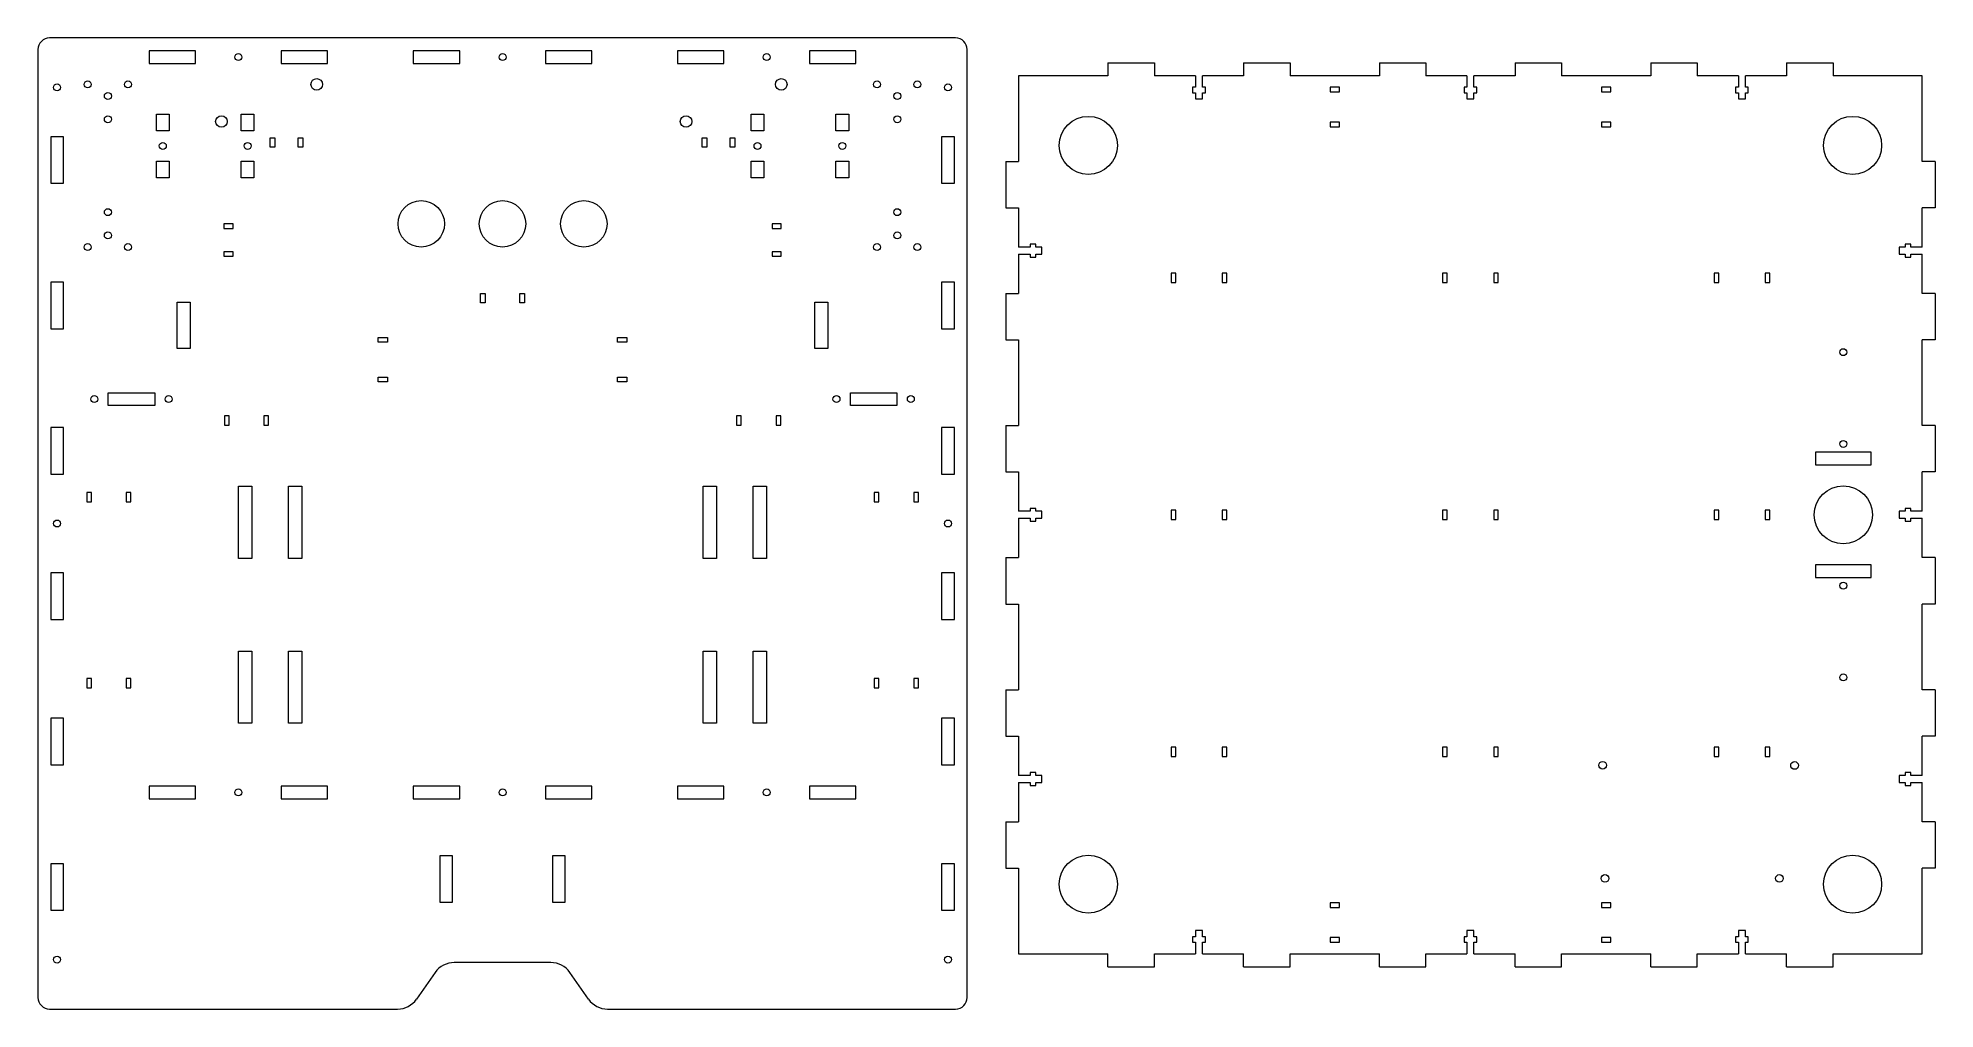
# Model space of a CAD drawing. Header units: millimetres. Extents: x 21 to 837, y 162 to 580.
import ezdxf

# ---------------------------------------------------------------- set-up
doc = ezdxf.new("R2010")
doc.units = ezdxf.units.MM

msp = doc.modelspace()

# ---------------------------------------------------------------- linework, layer by layer
at = {"color": 7, "linetype": 'Continuous', "lineweight": 15}
for p, q in [((415.56, 580.38), (25.56, 580.38)), ((20.56, 575.38), (20.56, 167.38)), ((68.41, 574.88), (68.41, 569.38)), ((88.41, 574.88), (68.41, 574.88)), ((88.41, 569.38), (88.41, 574.88)), ((125.27, 574.88), (125.27, 569.38)), ((145.27, 574.88), (125.27, 574.88)), ((145.27, 569.38), (145.27, 574.88)), ((182.13, 574.88), (182.13, 569.38)), ((202.13, 574.88), (182.13, 574.88)), ((202.13, 569.38), (202.13, 574.88)), ((238.99, 574.88), (238.99, 569.38)), ((258.99, 574.88), (238.99, 574.88)), ((258.99, 569.38), (258.99, 574.88)), ((295.84, 574.88), (295.84, 569.38)), ((315.84, 574.88), (295.84, 574.88)), ((315.84, 569.38), (315.84, 574.88)), ((352.7, 574.88), (352.7, 569.38)), ((372.7, 574.88), (352.7, 574.88)), ((372.7, 569.38), (372.7, 574.88)), ((420.56, 167.38), (420.56, 575.38)), ((68.41, 569.38), (88.41, 569.38)), ((125.27, 569.38), (145.27, 569.38)), ((182.13, 569.38), (202.13, 569.38)), ((238.99, 569.38), (258.99, 569.38)), ((295.84, 569.38), (315.84, 569.38)), ((352.7, 569.38), (372.7, 569.38)), ((442.72, 564.12), (442.72, 527.26)), ((481.15, 564.12), (442.72, 564.12)), ((481.15, 569.62), (481.15, 564.12)), ((481.15, 569.62), (501.15, 569.62)), ((501.15, 569.62), (501.15, 564.12)), ((518.86, 564.12), (501.15, 564.12)), ((518.86, 564.12), (518.86, 559.12)), ((521.86, 559.12), (521.86, 564.12)), ((539.58, 564.12), (521.86, 564.12)), ((539.58, 569.62), (539.58, 564.12)), ((539.58, 569.62), (559.58, 569.62)), ((559.58, 569.62), (559.58, 564.12)), ((598.01, 564.12), (559.58, 564.12)), ((598.01, 569.62), (598.01, 564.12)), ((598.01, 569.62), (618.01, 569.62)), ((618.01, 569.62), (618.01, 564.12)), ((635.72, 564.12), (618.01, 564.12)), ((635.72, 564.12), (635.72, 559.12)), ((638.72, 559.12), (638.72, 564.12)), ((656.43, 564.12), (638.72, 564.12)), ((656.43, 569.62), (656.43, 564.12)), ((656.43, 569.62), (676.43, 569.62)), ((676.43, 569.62), (676.43, 564.12)), ((714.86, 564.12), (676.43, 564.12)), ((714.86, 569.62), (714.86, 564.12)), ((714.86, 569.62), (734.86, 569.62)), ((734.86, 569.62), (734.86, 564.12)), ((752.58, 564.12), (734.86, 564.12)), ((752.58, 564.12), (752.58, 559.12)), ((755.58, 559.12), (755.58, 564.12)), ((773.29, 564.12), (755.58, 564.12)), ((773.29, 569.62), (773.29, 564.12)), ((773.29, 569.62), (793.29, 569.62)), ((793.29, 569.62), (793.29, 564.12)), ((831.72, 564.12), (793.29, 564.12)), ((831.72, 527.26), (831.72, 564.12)), ((518.86, 559.12), (517.61, 559.12)), ((517.61, 559.12), (517.61, 556.72)), ((517.61, 556.72), (518.86, 556.72)), ((518.86, 556.72), (518.86, 554.12)), ((523.11, 559.12), (521.86, 559.12)), ((521.86, 554.12), (521.86, 556.72)), ((521.86, 556.72), (523.11, 556.72)), ((523.11, 556.72), (523.11, 559.12)), ((580.79, 559.12), (576.79, 559.12)), ((576.79, 559.12), (576.79, 557.12)), ((576.79, 557.12), (580.79, 557.12)), ((580.79, 557.12), (580.79, 559.12)), ((635.72, 559.12), (634.47, 559.12)), ((634.47, 559.12), (634.47, 556.72)), ((634.47, 556.72), (635.72, 556.72)), ((635.72, 556.72), (635.72, 554.12)), ((639.97, 559.12), (638.72, 559.12)), ((638.72, 554.12), (638.72, 556.72)), ((638.72, 556.72), (639.97, 556.72)), ((639.97, 556.72), (639.97, 559.12)), ((697.65, 559.12), (693.65, 559.12)), ((693.65, 559.12), (693.65, 557.12)), ((693.65, 557.12), (697.65, 557.12)), ((697.65, 557.12), (697.65, 559.12)), ((752.58, 559.12), (751.33, 559.12)), ((751.33, 559.12), (751.33, 556.72)), ((751.33, 556.72), (752.58, 556.72)), ((752.58, 556.72), (752.58, 554.12)), ((756.83, 559.12), (755.58, 559.12)), ((755.58, 554.12), (755.58, 556.72)), ((755.58, 556.72), (756.83, 556.72)), ((756.83, 556.72), (756.83, 559.12)), ((71.56, 547.58), (77.06, 547.58)), ((71.56, 540.38), (71.56, 547.58)), ((77.06, 547.58), (77.06, 540.38)), ((108.06, 547.58), (113.56, 547.58)), ((108.06, 540.38), (108.06, 547.58)), ((113.56, 547.58), (113.56, 540.38)), ((327.56, 540.38), (327.56, 547.58)), ((327.56, 547.58), (333.06, 547.58)), ((333.06, 547.58), (333.06, 540.38)), ((364.06, 540.38), (364.06, 547.58)), ((364.06, 547.58), (369.56, 547.58)), ((369.56, 547.58), (369.56, 540.38)), ((518.86, 554.12), (521.86, 554.12)), ((635.72, 554.12), (638.72, 554.12)), ((752.58, 554.12), (755.58, 554.12)), ((77.06, 540.38), (71.56, 540.38)), ((113.56, 540.38), (108.06, 540.38)), ((333.06, 540.38), (327.56, 540.38)), ((369.56, 540.38), (364.06, 540.38)), ((580.79, 544.12), (576.79, 544.12)), ((576.79, 544.12), (576.79, 542.12)), ((576.79, 542.12), (580.79, 542.12)), ((580.79, 542.12), (580.79, 544.12)), ((697.65, 544.12), (693.65, 544.12)), ((693.65, 544.12), (693.65, 542.12)), ((693.65, 542.12), (697.65, 542.12)), ((697.65, 542.12), (697.65, 544.12)), ((26.06, 537.8), (26.06, 517.8)), ((31.56, 537.8), (26.06, 537.8)), ((31.56, 517.8), (31.56, 537.8)), ((120.56, 537.38), (122.56, 537.38)), ((120.56, 533.38), (120.56, 537.38)), ((122.56, 533.38), (120.56, 533.38)), ((122.56, 537.38), (122.56, 533.38)), ((132.56, 537.38), (134.56, 537.38)), ((132.56, 533.38), (132.56, 537.38)), ((134.56, 533.38), (132.56, 533.38)), ((134.56, 537.38), (134.56, 533.38)), ((306.56, 533.38), (306.56, 537.38)), ((306.56, 537.38), (308.56, 537.38)), ((308.56, 533.38), (306.56, 533.38)), ((308.56, 537.38), (308.56, 533.38)), ((318.56, 533.38), (318.56, 537.38)), ((318.56, 537.38), (320.56, 537.38)), ((320.56, 533.38), (318.56, 533.38)), ((320.56, 537.38), (320.56, 533.38)), ((409.56, 537.8), (409.56, 517.8)), ((415.06, 537.8), (409.56, 537.8)), ((415.06, 517.8), (415.06, 537.8)), ((71.56, 527.38), (77.06, 527.38)), ((71.56, 520.17), (71.56, 527.38)), ((77.06, 527.38), (77.06, 520.17)), ((108.06, 527.38), (113.56, 527.38)), ((108.06, 520.17), (108.06, 527.38)), ((113.56, 527.38), (113.56, 520.17)), ((327.56, 520.17), (327.56, 527.38)), ((327.56, 527.38), (333.06, 527.38)), ((333.06, 527.38), (333.06, 520.17)), ((364.06, 520.17), (364.06, 527.38)), ((364.06, 527.38), (369.56, 527.38)), ((369.56, 527.38), (369.56, 520.17)), ((437.22, 527.26), (437.22, 507.26)), ((437.22, 527.26), (442.72, 527.26)), ((837.22, 527.26), (831.72, 527.26)), ((837.22, 527.26), (837.22, 507.26)), ((26.06, 517.8), (31.56, 517.8)), ((77.06, 520.17), (71.56, 520.17)), ((113.56, 520.17), (108.06, 520.17)), ((333.06, 520.17), (327.56, 520.17)), ((369.56, 520.17), (364.06, 520.17)), ((409.56, 517.8), (415.06, 517.8)), ((437.22, 507.26), (442.72, 507.26)), ((442.72, 507.26), (442.72, 490.33)), ((837.22, 507.26), (831.72, 507.26)), ((831.72, 490.33), (831.72, 507.26)), ((104.56, 500.38), (100.56, 500.38)), ((100.56, 500.38), (100.56, 498.38)), ((100.56, 498.38), (104.56, 498.38)), ((104.56, 498.38), (104.56, 500.38)), ((336.56, 500.38), (336.56, 498.38)), ((340.56, 500.38), (336.56, 500.38)), ((336.56, 498.38), (340.56, 498.38)), ((340.56, 498.38), (340.56, 500.38)), ((447.72, 490.33), (442.72, 490.33)), ((450.12, 491.58), (447.72, 491.58)), ((447.72, 491.58), (447.72, 490.33)), ((450.12, 490.33), (450.12, 491.58)), ((452.72, 490.33), (450.12, 490.33)), ((452.72, 487.33), (452.72, 490.33)), ((824.32, 490.33), (821.72, 490.33)), ((821.72, 490.33), (821.72, 487.33)), ((826.72, 491.58), (824.32, 491.58)), ((824.32, 491.58), (824.32, 490.33)), ((826.72, 490.33), (826.72, 491.58)), ((831.72, 490.33), (826.72, 490.33)), ((104.56, 488.38), (100.56, 488.38)), ((100.56, 488.38), (100.56, 486.38)), ((100.56, 486.38), (104.56, 486.38)), ((104.56, 486.38), (104.56, 488.38)), ((336.56, 488.38), (336.56, 486.38)), ((340.56, 488.38), (336.56, 488.38)), ((336.56, 486.38), (340.56, 486.38)), ((340.56, 486.38), (340.56, 488.38)), ((442.72, 487.33), (442.72, 470.4)), ((442.72, 487.33), (447.72, 487.33)), ((447.72, 487.33), (447.72, 486.08)), ((447.72, 486.08), (450.12, 486.08)), ((450.12, 486.08), (450.12, 487.33)), ((450.12, 487.33), (452.72, 487.33)), ((821.72, 487.33), (824.32, 487.33)), ((824.32, 487.33), (824.32, 486.08)), ((824.32, 486.08), (826.72, 486.08)), ((826.72, 486.08), (826.72, 487.33)), ((826.72, 487.33), (831.72, 487.33)), ((831.72, 470.4), (831.72, 487.33)), ((26.06, 475.23), (26.06, 455.23)), ((31.56, 475.23), (26.06, 475.23)), ((31.56, 455.23), (31.56, 475.23)), ((409.56, 475.23), (409.56, 455.23)), ((415.06, 475.23), (409.56, 475.23)), ((415.06, 455.23), (415.06, 475.23)), ((510.36, 479.12), (508.36, 479.12)), ((508.36, 479.12), (508.36, 475.12)), ((508.36, 475.12), (510.36, 475.12)), ((510.36, 475.12), (510.36, 479.12)), ((532.36, 479.12), (530.36, 479.12)), ((530.36, 479.12), (530.36, 475.12)), ((530.36, 475.12), (532.36, 475.12)), ((532.36, 475.12), (532.36, 479.12)), ((625.22, 479.12), (625.22, 475.12)), ((627.22, 479.12), (625.22, 479.12)), ((625.22, 475.12), (627.22, 475.12)), ((627.22, 475.12), (627.22, 479.12)), ((649.22, 479.12), (647.22, 479.12)), ((647.22, 479.12), (647.22, 475.12)), ((647.22, 475.12), (649.22, 475.12)), ((649.22, 475.12), (649.22, 479.12)), ((744.08, 479.12), (742.08, 479.12)), ((742.08, 479.12), (742.08, 475.12)), ((742.08, 475.12), (744.08, 475.12)), ((744.08, 475.12), (744.08, 479.12)), ((766.08, 479.12), (764.08, 479.12)), ((764.08, 479.12), (764.08, 475.12)), ((764.08, 475.12), (766.08, 475.12)), ((766.08, 475.12), (766.08, 479.12)), ((80.56, 466.68), (86.06, 466.68)), ((80.56, 446.68), (80.56, 466.68)), ((86.06, 466.68), (86.06, 446.68)), ((211.06, 470.38), (213.06, 470.38)), ((211.06, 466.38), (211.06, 470.38)), ((213.06, 466.38), (211.06, 466.38)), ((213.06, 470.38), (213.06, 466.38)), ((228.06, 466.38), (228.06, 470.38)), ((228.06, 470.38), (230.06, 470.38)), ((230.06, 466.38), (228.06, 466.38)), ((230.06, 470.38), (230.06, 466.38)), ((355.06, 446.68), (355.06, 466.68)), ((355.06, 466.68), (360.56, 466.68)), ((360.56, 466.68), (360.56, 446.68)), ((437.22, 470.4), (437.22, 450.4)), ((437.22, 470.4), (442.72, 470.4)), ((837.22, 470.4), (831.72, 470.4)), ((837.22, 470.4), (837.22, 450.4)), ((26.06, 455.23), (31.56, 455.23)), ((167.06, 451.38), (171.06, 451.38)), ((167.06, 449.38), (167.06, 451.38)), ((171.06, 449.38), (167.06, 449.38)), ((171.06, 451.38), (171.06, 449.38)), ((270.06, 449.38), (270.06, 451.38)), ((270.06, 451.38), (274.06, 451.38)), ((274.06, 449.38), (270.06, 449.38)), ((274.06, 451.38), (274.06, 449.38)), ((409.56, 455.23), (415.06, 455.23)), ((437.22, 450.4), (442.72, 450.4)), ((442.72, 450.4), (442.72, 413.55)), ((837.22, 450.4), (831.72, 450.4)), ((831.72, 413.55), (831.72, 450.4)), ((86.06, 446.68), (80.56, 446.68)), ((360.56, 446.68), (355.06, 446.68)), ((167.06, 434.38), (171.06, 434.38)), ((167.06, 432.38), (167.06, 434.38)), ((171.06, 434.38), (171.06, 432.38)), ((270.06, 432.38), (270.06, 434.38)), ((270.06, 434.38), (274.06, 434.38)), ((274.06, 434.38), (274.06, 432.38)), ((50.81, 427.68), (70.81, 427.68)), ((50.81, 422.18), (50.81, 427.68)), ((70.81, 427.68), (70.81, 422.18)), ((171.06, 432.38), (167.06, 432.38)), ((274.06, 432.38), (270.06, 432.38)), ((370.31, 422.18), (370.31, 427.68)), ((370.31, 427.68), (390.31, 427.68)), ((390.31, 427.68), (390.31, 422.18)), ((70.81, 422.18), (50.81, 422.18)), ((102.81, 417.68), (100.81, 417.68)), ((100.81, 417.68), (100.81, 413.68)), ((102.81, 413.68), (102.81, 417.68)), ((119.81, 417.68), (117.81, 417.68)), ((117.81, 417.68), (117.81, 413.68)), ((119.81, 413.68), (119.81, 417.68)), ((321.31, 417.68), (321.31, 413.68)), ((323.31, 417.68), (321.31, 417.68)), ((323.31, 413.68), (323.31, 417.68)), ((338.31, 417.68), (338.31, 413.68)), ((340.31, 417.68), (338.31, 417.68)), ((340.31, 413.68), (340.31, 417.68)), ((390.31, 422.18), (370.31, 422.18)), ((26.06, 412.66), (26.06, 392.66)), ((31.56, 412.66), (26.06, 412.66)), ((31.56, 392.66), (31.56, 412.66)), ((100.81, 413.68), (102.81, 413.68)), ((117.81, 413.68), (119.81, 413.68)), ((321.31, 413.68), (323.31, 413.68)), ((338.31, 413.68), (340.31, 413.68)), ((409.56, 412.66), (409.56, 392.66)), ((415.06, 412.66), (409.56, 412.66)), ((415.06, 392.66), (415.06, 412.66)), ((437.22, 413.55), (437.22, 393.55)), ((437.22, 413.55), (442.72, 413.55)), ((837.22, 413.55), (831.72, 413.55)), ((837.22, 413.55), (837.22, 393.55)), ((809.72, 402.12), (785.72, 402.12)), ((785.72, 402.12), (785.72, 396.62)), ((809.72, 396.62), (809.72, 402.12)), ((26.06, 392.66), (31.56, 392.66)), ((409.56, 392.66), (415.06, 392.66)), ((437.22, 393.55), (442.72, 393.55)), ((442.72, 393.55), (442.72, 376.62)), ((785.72, 396.62), (809.72, 396.62)), ((837.22, 393.55), (831.72, 393.55)), ((831.72, 376.62), (831.72, 393.55)), ((43.56, 384.66), (41.56, 384.66)), ((41.56, 384.66), (41.56, 380.66)), ((43.56, 380.66), (43.56, 384.66)), ((60.56, 384.66), (58.56, 384.66)), ((58.56, 384.66), (58.56, 380.66)), ((60.56, 380.66), (60.56, 384.66)), ((106.96, 387.38), (112.66, 387.38)), ((106.96, 356.38), (106.96, 387.38)), ((112.66, 387.38), (112.66, 356.38)), ((128.46, 356.38), (128.46, 387.38)), ((128.46, 387.38), (134.16, 387.38)), ((134.16, 387.38), (134.16, 356.38)), ((306.96, 387.38), (312.66, 387.38)), ((306.96, 356.38), (306.96, 387.38)), ((312.66, 387.38), (312.66, 356.38)), ((328.46, 356.38), (328.46, 387.38)), ((328.46, 387.38), (334.16, 387.38)), ((334.16, 387.38), (334.16, 356.38)), ((380.56, 384.66), (380.56, 380.66)), ((382.56, 384.66), (380.56, 384.66)), ((382.56, 380.66), (382.56, 384.66)), ((397.56, 384.66), (397.56, 380.66)), ((399.56, 384.66), (397.56, 384.66)), ((399.56, 380.66), (399.56, 384.66)), ((41.56, 380.66), (43.56, 380.66)), ((58.56, 380.66), (60.56, 380.66)), ((380.56, 380.66), (382.56, 380.66)), ((397.56, 380.66), (399.56, 380.66)), ((447.72, 376.62), (442.72, 376.62)), ((450.12, 377.87), (447.72, 377.87)), ((447.72, 377.87), (447.72, 376.62)), ((450.12, 376.62), (450.12, 377.87)), ((452.72, 376.62), (450.12, 376.62)), ((452.72, 373.62), (452.72, 376.62)), ((508.36, 377.12), (508.36, 373.12)), ((510.36, 377.12), (508.36, 377.12)), ((510.36, 373.12), (510.36, 377.12)), ((532.36, 377.12), (530.36, 377.12)), ((530.36, 377.12), (530.36, 373.12)), ((532.36, 373.12), (532.36, 377.12)), ((625.22, 377.12), (625.22, 373.12)), ((627.22, 377.12), (625.22, 377.12)), ((627.22, 373.12), (627.22, 377.12)), ((649.22, 377.12), (647.22, 377.12)), ((647.22, 377.12), (647.22, 373.12)), ((649.22, 373.12), (649.22, 377.12)), ((742.08, 377.12), (742.08, 373.12)), ((744.08, 377.12), (742.08, 377.12)), ((744.08, 373.12), (744.08, 377.12)), ((766.08, 377.12), (764.08, 377.12)), ((764.08, 377.12), (764.08, 373.12)), ((766.08, 373.12), (766.08, 377.12)), ((824.32, 376.62), (821.72, 376.62)), ((821.72, 376.62), (821.72, 373.62)), ((826.72, 377.87), (824.32, 377.87)), ((824.32, 377.87), (824.32, 376.62)), ((826.72, 376.62), (826.72, 377.87)), ((831.72, 376.62), (826.72, 376.62)), ((442.72, 373.62), (442.72, 356.69)), ((442.72, 373.62), (447.72, 373.62)), ((447.72, 373.62), (447.72, 372.37)), ((447.72, 372.37), (450.12, 372.37)), ((450.12, 372.37), (450.12, 373.62)), ((450.12, 373.62), (452.72, 373.62)), ((508.36, 373.12), (510.36, 373.12)), ((530.36, 373.12), (532.36, 373.12)), ((625.22, 373.12), (627.22, 373.12)), ((647.22, 373.12), (649.22, 373.12)), ((742.08, 373.12), (744.08, 373.12)), ((764.08, 373.12), (766.08, 373.12)), ((821.72, 373.62), (824.32, 373.62)), ((824.32, 373.62), (824.32, 372.37)), ((824.32, 372.37), (826.72, 372.37)), ((826.72, 372.37), (826.72, 373.62)), ((826.72, 373.62), (831.72, 373.62)), ((831.72, 356.69), (831.72, 373.62)), ((112.66, 356.38), (106.96, 356.38)), ((134.16, 356.38), (128.46, 356.38)), ((312.66, 356.38), (306.96, 356.38)), ((334.16, 356.38), (328.46, 356.38)), ((437.22, 356.69), (437.22, 336.69)), ((437.22, 356.69), (442.72, 356.69)), ((809.72, 353.62), (785.72, 353.62)), ((785.72, 353.62), (785.72, 348.12)), ((809.72, 348.12), (809.72, 353.62)), ((837.22, 356.69), (831.72, 356.69)), ((837.22, 356.69), (837.22, 336.69)), ((26.06, 350.09), (26.06, 330.09)), ((31.56, 350.09), (26.06, 350.09)), ((31.56, 330.09), (31.56, 350.09)), ((409.56, 350.09), (409.56, 330.09)), ((415.06, 350.09), (409.56, 350.09)), ((415.06, 330.09), (415.06, 350.09)), ((785.72, 348.12), (809.72, 348.12)), ((437.22, 336.69), (442.72, 336.69)), ((442.72, 336.69), (442.72, 299.83)), ((837.22, 336.69), (831.72, 336.69)), ((831.72, 299.83), (831.72, 336.69)), ((26.06, 330.09), (31.56, 330.09)), ((409.56, 330.09), (415.06, 330.09)), ((106.96, 316.38), (112.66, 316.38)), ((106.96, 285.38), (106.96, 316.38)), ((112.66, 316.38), (112.66, 285.38)), ((128.46, 285.38), (128.46, 316.38)), ((128.46, 316.38), (134.16, 316.38)), ((134.16, 316.38), (134.16, 285.38)), ((306.96, 316.38), (312.66, 316.38)), ((306.96, 285.38), (306.96, 316.38)), ((312.66, 316.38), (312.66, 285.38)), ((328.46, 285.38), (328.46, 316.38)), ((328.46, 316.38), (334.16, 316.38)), ((334.16, 316.38), (334.16, 285.38)), ((43.56, 304.66), (41.56, 304.66)), ((41.56, 304.66), (41.56, 300.66)), ((43.56, 300.66), (43.56, 304.66)), ((60.56, 304.66), (58.56, 304.66)), ((58.56, 304.66), (58.56, 300.66)), ((60.56, 300.66), (60.56, 304.66)), ((382.56, 304.66), (380.56, 304.66)), ((380.56, 304.66), (380.56, 300.66)), ((382.56, 300.66), (382.56, 304.66)), ((397.56, 304.66), (397.56, 300.66)), ((399.56, 304.66), (397.56, 304.66)), ((399.56, 300.66), (399.56, 304.66)), ((41.56, 300.66), (43.56, 300.66)), ((58.56, 300.66), (60.56, 300.66)), ((380.56, 300.66), (382.56, 300.66)), ((397.56, 300.66), (399.56, 300.66)), ((437.22, 299.83), (437.22, 279.83)), ((437.22, 299.83), (442.72, 299.83)), ((837.22, 299.83), (831.72, 299.83)), ((837.22, 299.83), (837.22, 279.83)), ((26.06, 287.52), (26.06, 267.52)), ((31.56, 287.52), (26.06, 287.52)), ((31.56, 267.52), (31.56, 287.52)), ((409.56, 287.52), (409.56, 267.52)), ((415.06, 287.52), (409.56, 287.52)), ((415.06, 267.52), (415.06, 287.52)), ((112.66, 285.38), (106.96, 285.38)), ((134.16, 285.38), (128.46, 285.38)), ((312.66, 285.38), (306.96, 285.38)), ((334.16, 285.38), (328.46, 285.38)), ((437.22, 279.83), (442.72, 279.83)), ((442.72, 279.83), (442.72, 262.9)), ((837.22, 279.83), (831.72, 279.83)), ((831.72, 262.9), (831.72, 279.83)), ((508.36, 275.12), (508.36, 271.12)), ((510.36, 275.12), (508.36, 275.12)), ((508.36, 271.12), (510.36, 271.12)), ((510.36, 271.12), (510.36, 275.12)), ((532.36, 275.12), (530.36, 275.12)), ((530.36, 275.12), (530.36, 271.12)), ((530.36, 271.12), (532.36, 271.12)), ((532.36, 271.12), (532.36, 275.12)), ((625.22, 275.12), (625.22, 271.12)), ((627.22, 275.12), (625.22, 275.12)), ((625.22, 271.12), (627.22, 271.12)), ((627.22, 271.12), (627.22, 275.12)), ((649.22, 275.12), (647.22, 275.12)), ((647.22, 275.12), (647.22, 271.12)), ((647.22, 271.12), (649.22, 271.12)), ((649.22, 271.12), (649.22, 275.12)), ((742.08, 275.12), (742.08, 271.12)), ((744.08, 275.12), (742.08, 275.12)), ((742.08, 271.12), (744.08, 271.12)), ((744.08, 271.12), (744.08, 275.12)), ((766.08, 275.12), (764.08, 275.12)), ((764.08, 275.12), (764.08, 271.12)), ((764.08, 271.12), (766.08, 271.12)), ((766.08, 271.12), (766.08, 275.12)), ((26.06, 267.52), (31.56, 267.52)), ((409.56, 267.52), (415.06, 267.52)), ((447.72, 262.9), (442.72, 262.9)), ((450.12, 264.15), (447.72, 264.15)), ((447.72, 264.15), (447.72, 262.9)), ((450.12, 262.9), (450.12, 264.15)), ((452.72, 262.9), (450.12, 262.9)), ((452.72, 259.9), (452.72, 262.9)), ((824.32, 262.9), (821.72, 262.9)), ((821.72, 262.9), (821.72, 259.9)), ((826.72, 264.15), (824.32, 264.15)), ((824.32, 264.15), (824.32, 262.9)), ((826.72, 262.9), (826.72, 264.15)), ((831.72, 262.9), (826.72, 262.9)), ((68.41, 258.38), (68.41, 252.88)), ((88.41, 258.38), (68.41, 258.38)), ((88.41, 252.88), (88.41, 258.38)), ((125.27, 258.38), (125.27, 252.88)), ((145.27, 258.38), (125.27, 258.38)), ((145.27, 252.88), (145.27, 258.38)), ((182.13, 258.38), (182.13, 252.88)), ((202.13, 258.38), (182.13, 258.38)), ((202.13, 252.88), (202.13, 258.38)), ((238.99, 258.38), (238.99, 252.88)), ((258.99, 258.38), (238.99, 258.38)), ((258.99, 252.88), (258.99, 258.38)), ((295.84, 258.38), (295.84, 252.88)), ((315.84, 258.38), (295.84, 258.38)), ((315.84, 252.88), (315.84, 258.38)), ((352.7, 258.38), (352.7, 252.88)), ((372.7, 258.38), (352.7, 258.38)), ((372.7, 252.88), (372.7, 258.38)), ((442.72, 259.9), (442.72, 242.97)), ((442.72, 259.9), (447.72, 259.9)), ((447.72, 259.9), (447.72, 258.65)), ((447.72, 258.65), (450.12, 258.65)), ((450.12, 258.65), (450.12, 259.9)), ((450.12, 259.9), (452.72, 259.9)), ((821.72, 259.9), (824.32, 259.9)), ((824.32, 259.9), (824.32, 258.65)), ((824.32, 258.65), (826.72, 258.65)), ((826.72, 258.65), (826.72, 259.9)), ((826.72, 259.9), (831.72, 259.9)), ((831.72, 242.97), (831.72, 259.9)), ((68.41, 252.88), (88.41, 252.88)), ((125.27, 252.88), (145.27, 252.88)), ((182.13, 252.88), (202.13, 252.88)), ((238.99, 252.88), (258.99, 252.88)), ((295.84, 252.88), (315.84, 252.88)), ((352.7, 252.88), (372.7, 252.88)), ((437.22, 242.97), (437.22, 222.97)), ((437.22, 242.97), (442.72, 242.97)), ((837.22, 242.97), (831.72, 242.97)), ((837.22, 242.97), (837.22, 222.97)), ((26.06, 224.95), (26.06, 204.95)), ((31.56, 224.95), (26.06, 224.95)), ((31.56, 204.95), (31.56, 224.95)), ((193.56, 228.38), (193.56, 208.38)), ((199.06, 228.38), (193.56, 228.38)), ((199.06, 208.38), (199.06, 228.38)), ((242.06, 228.38), (242.06, 208.38)), ((247.56, 228.38), (242.06, 228.38)), ((247.56, 208.38), (247.56, 228.38)), ((409.56, 224.95), (409.56, 204.95)), ((415.06, 224.95), (409.56, 224.95)), ((415.06, 204.95), (415.06, 224.95)), ((437.22, 222.97), (442.72, 222.97)), ((442.72, 222.97), (442.72, 186.12)), ((837.22, 222.97), (831.72, 222.97)), ((831.72, 186.12), (831.72, 222.97)), ((26.06, 204.95), (31.56, 204.95)), ((193.56, 208.38), (199.06, 208.38)), ((242.06, 208.38), (247.56, 208.38)), ((409.56, 204.95), (415.06, 204.95)), ((580.79, 208.12), (576.79, 208.12)), ((576.79, 208.12), (576.79, 206.12)), ((576.79, 206.12), (580.79, 206.12)), ((580.79, 206.12), (580.79, 208.12)), ((697.65, 208.12), (693.65, 208.12)), ((693.65, 208.12), (693.65, 206.12)), ((693.65, 206.12), (697.65, 206.12)), ((697.65, 206.12), (697.65, 208.12)), ((521.86, 196.12), (518.86, 196.12)), ((518.86, 196.12), (518.86, 193.52)), ((521.86, 193.52), (521.86, 196.12)), ((638.72, 196.12), (635.72, 196.12)), ((635.72, 196.12), (635.72, 193.52)), ((638.72, 193.52), (638.72, 196.12)), ((755.58, 196.12), (752.58, 196.12)), ((752.58, 196.12), (752.58, 193.52)), ((755.58, 193.52), (755.58, 196.12)), ((518.86, 193.52), (517.61, 193.52)), ((517.61, 193.52), (517.61, 191.12)), ((517.61, 191.12), (518.86, 191.12)), ((518.86, 191.12), (518.86, 186.12)), ((523.11, 193.52), (521.86, 193.52)), ((521.86, 186.12), (521.86, 191.12)), ((521.86, 191.12), (523.11, 191.12)), ((523.11, 191.12), (523.11, 193.52)), ((576.79, 193.12), (576.79, 191.12)), ((580.79, 193.12), (576.79, 193.12)), ((576.79, 191.12), (580.79, 191.12)), ((580.79, 191.12), (580.79, 193.12)), ((635.72, 193.52), (634.47, 193.52)), ((634.47, 193.52), (634.47, 191.12)), ((634.47, 191.12), (635.72, 191.12)), ((635.72, 191.12), (635.72, 186.12)), ((639.97, 193.52), (638.72, 193.52)), ((638.72, 186.12), (638.72, 191.12)), ((638.72, 191.12), (639.97, 191.12)), ((639.97, 191.12), (639.97, 193.52)), ((697.65, 193.12), (693.65, 193.12)), ((693.65, 193.12), (693.65, 191.12)), ((693.65, 191.12), (697.65, 191.12)), ((697.65, 191.12), (697.65, 193.12)), ((752.58, 193.52), (751.33, 193.52)), ((751.33, 193.52), (751.33, 191.12)), ((751.33, 191.12), (752.58, 191.12)), ((752.58, 191.12), (752.58, 186.12)), ((756.83, 193.52), (755.58, 193.52)), ((755.58, 186.12), (755.58, 191.12)), ((755.58, 191.12), (756.83, 191.12)), ((756.83, 191.12), (756.83, 193.52)), ((241.35, 182.38), (199.77, 182.38)), ((442.72, 186.12), (481.15, 186.12)), ((481.15, 180.62), (481.15, 186.12)), ((481.15, 180.62), (501.15, 180.62)), ((501.15, 186.12), (518.86, 186.12)), ((501.15, 180.62), (501.15, 186.12)), ((521.86, 186.12), (539.58, 186.12)), ((539.58, 180.62), (539.58, 186.12)), ((539.58, 180.62), (559.58, 180.62)), ((559.58, 186.12), (598.01, 186.12)), ((559.58, 180.62), (559.58, 186.12)), ((598.01, 180.62), (598.01, 186.12)), ((598.01, 180.62), (618.01, 180.62)), ((618.01, 186.12), (635.72, 186.12)), ((618.01, 180.62), (618.01, 186.12)), ((638.72, 186.12), (656.43, 186.12)), ((656.43, 180.62), (656.43, 186.12)), ((656.43, 180.62), (676.43, 180.62)), ((676.43, 186.12), (714.86, 186.12)), ((676.43, 180.62), (676.43, 186.12)), ((714.86, 180.62), (714.86, 186.12)), ((714.86, 180.62), (734.86, 180.62)), ((734.86, 186.12), (752.58, 186.12)), ((734.86, 180.62), (734.86, 186.12)), ((755.58, 186.12), (773.29, 186.12)), ((773.29, 180.62), (773.29, 186.12)), ((773.29, 180.62), (793.29, 180.62)), ((793.29, 186.12), (831.72, 186.12)), ((793.29, 180.62), (793.29, 186.12)), ((191.58, 178.11), (183.54, 166.64)), ((257.57, 166.64), (249.54, 178.11)), ((25.56, 162.38), (175.35, 162.38)), ((265.76, 162.38), (415.56, 162.38))]:
    msp.add_line(p, q, dxfattribs=at)
for centre, radius in [((106.84, 572.13), 1.5), ((220.56, 572.13), 1.5), ((334.27, 572.13), 1.5), ((28.81, 559.09), 1.5), ((42, 560.38), 1.5), ((50.66, 555.38), 1.5), ((59.32, 560.38), 1.5), ((140.56, 560.38), 2.5), ((340.56, 560.38), 2.5), ((381.8, 560.38), 1.5), ((390.46, 555.38), 1.5), ((399.12, 560.38), 1.5), ((412.31, 559.09), 1.5), ((50.66, 545.38), 1.5), ((99.56, 544.41), 2.5), ((299.56, 544.41), 2.5), ((390.46, 545.38), 1.5), ((472.72, 534.12), 12.5), ((801.72, 534.12), 12.5), ((74.31, 533.88), 1.5), ((110.81, 533.88), 1.5), ((330.31, 533.88), 1.5), ((366.81, 533.88), 1.5), ((50.66, 505.38), 1.5), ((185.56, 500.38), 10), ((220.56, 500.38), 10), ((255.56, 500.38), 10), ((390.46, 505.38), 1.5), ((42, 490.38), 1.5), ((50.66, 495.38), 1.5), ((59.32, 490.38), 1.5), ((381.8, 490.38), 1.5), ((390.46, 495.38), 1.5), ((399.12, 490.38), 1.5), ((797.72, 445.12), 1.5), ((44.81, 424.93), 1.5), ((76.81, 424.93), 1.5), ((364.31, 424.93), 1.5), ((396.31, 424.93), 1.5), ((797.72, 405.62), 1.5), ((797.72, 375.12), 12.5), ((28.81, 371.38), 1.5), ((412.31, 371.38), 1.5), ((797.72, 344.62), 1.5), ((797.72, 305.12), 1.5), ((694.12, 267.32), 1.65), ((776.72, 267.22), 1.65), ((106.84, 255.63), 1.5), ((220.56, 255.63), 1.5), ((334.27, 255.63), 1.5), ((472.72, 216.12), 12.5), ((801.72, 216.12), 12.5), ((695.12, 218.62), 1.65), ((770.22, 218.62), 1.65), ((28.81, 183.66), 1.5), ((412.31, 183.66), 1.5)]:
    msp.add_circle(centre, radius, dxfattribs=at)
for centre, radius, start, end in [((25.56, 575.38), 5, 90, 180), ((415.56, 575.38), 5, 0, 90), ((199.77, 172.38), 10, 90, 145), ((241.35, 172.38), 10, 35, 90), ((25.56, 167.38), 5, 180, 270), ((175.35, 172.38), 10, 270, 325), ((265.76, 172.38), 10, 215, 270), ((415.56, 167.38), 5, 270, 0)]:
    msp.add_arc(centre, radius, start, end, dxfattribs=at)

doc.saveas('drawing.dxf')
